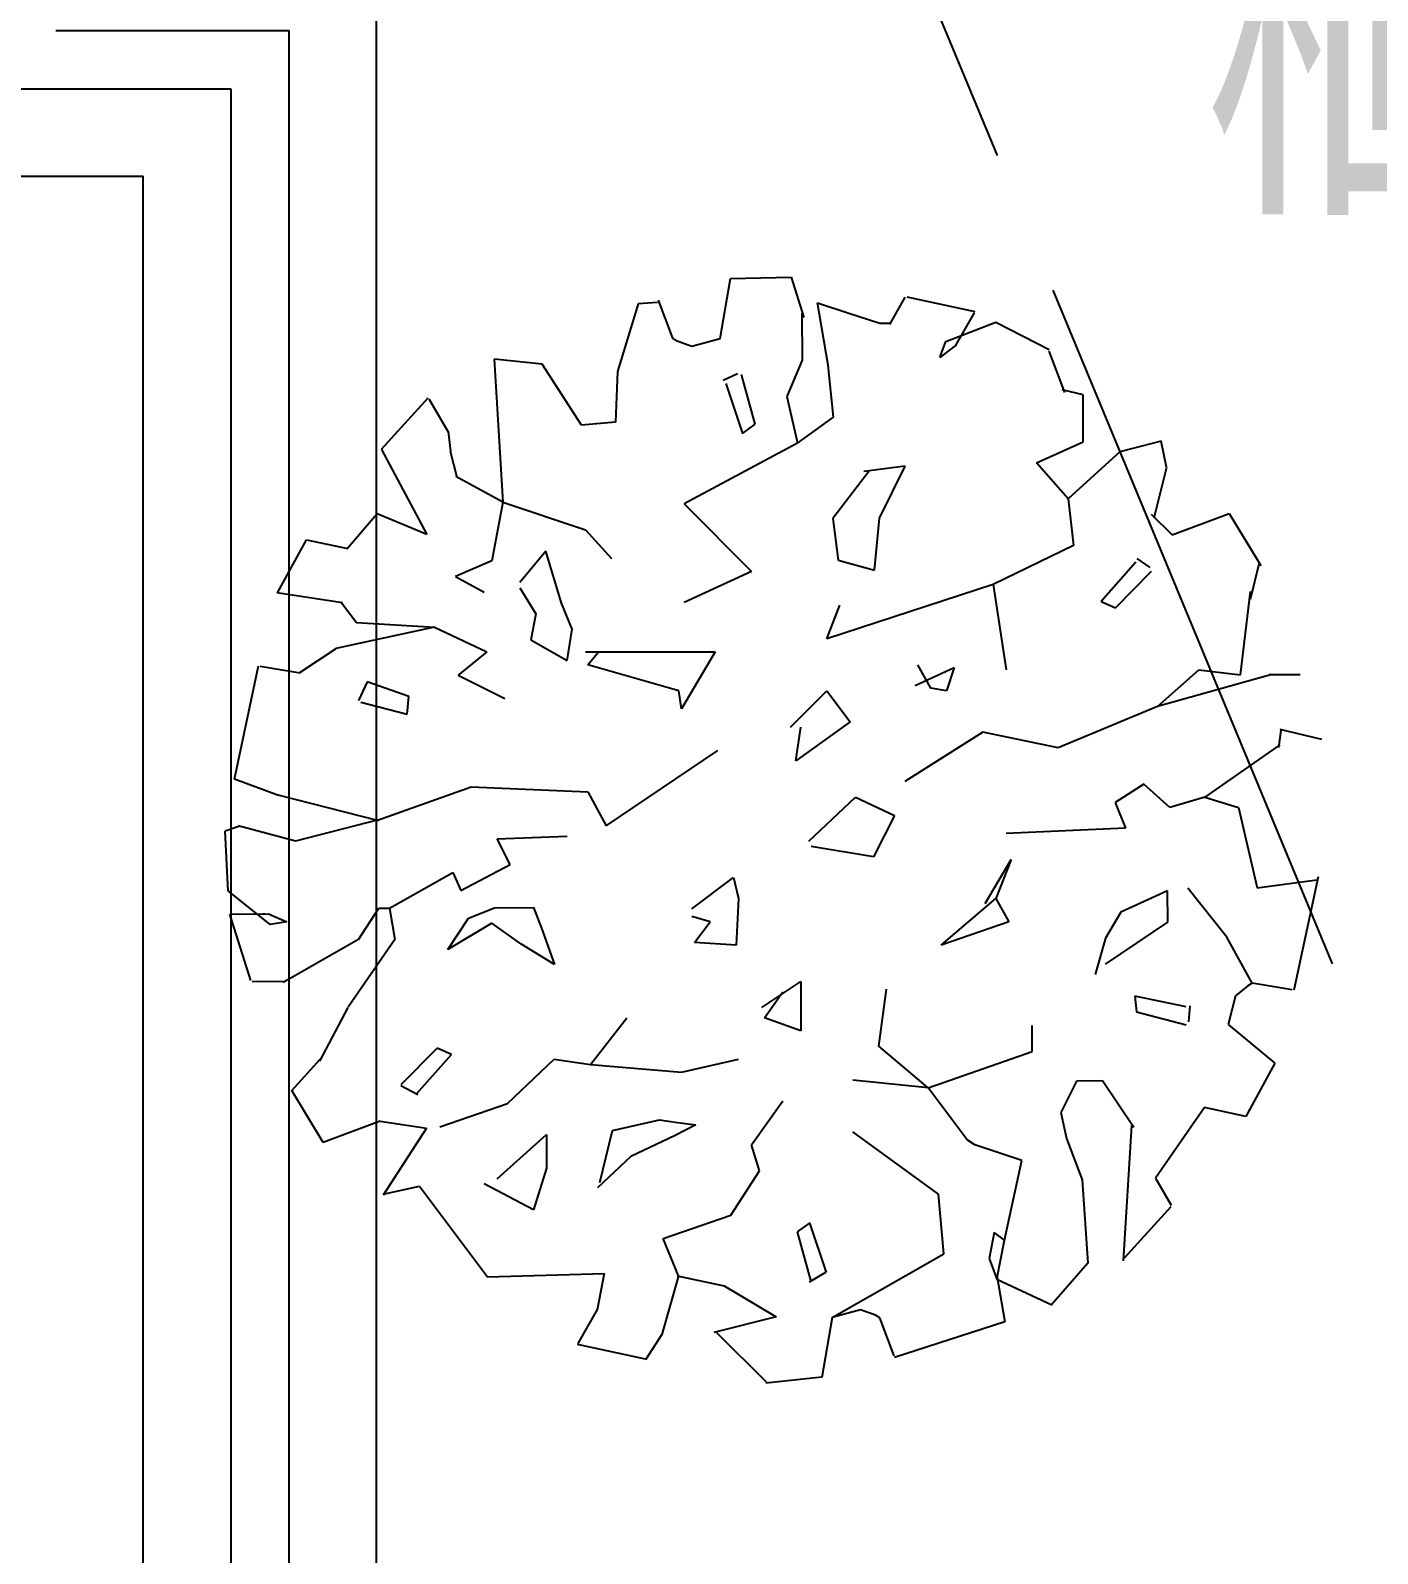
# Model space of a CAD drawing. Header units: millimetres. Extents: x 15495 to 166182, y -39946 to 18307.
# Drawn here: x 41944 to 43099, y 9601 to 10906 of the extents above; entities that cross this region are included whole.
import ezdxf
from ezdxf.enums import TextEntityAlignment as Align

# ---------------------------------------------------------------- set-up
doc = ezdxf.new("R2010")
doc.units = ezdxf.units.MM
doc.header["$LTSCALE"] = 1000
doc.linetypes.add('CENTER', pattern=[2, 1.25, -0.25, 0.25, -0.25])
doc.layers.get('0').update_dxf_attribs({"linetype": 'CONTINUOUS'})
for name, color, linetype in [('SF-A_ELSE-100', 6, 'CONTINUOUS'), ('SF-A_ELSE-50', 6, 'CONTINUOUS'), ('SF-E_TEXT-100', 3, 'CONTINUOUS'), ('SF-F_HIDE-100', 12, 'CONTINUOUS'), ('SF-F_HIDE-50', 12, 'CONTINUOUS'), ('SF_A_GARD', 3, 'CONTINUOUS')]:
    doc.layers.add(name, color=color, linetype=linetype)
doc.styles.add('ROOM', font='romans.shx', dxfattribs={"width": 0.8, "bigfont": 'bigfont.shx'})

# ---------------------------------------------------------------- blocks, each defined once
blk = doc.blocks.new('SF-BLOCK_100')
at = {"layer": 'SF-A_ELSE-100'}
for p, q in [((12200, 7800), (12200, 11050)), ((11925, 10975), (12125, 10975)), ((12125, 7880), (12125, 10975)), ((10880, 10925), (12075, 10925)), ((12075, 10925), (12075, 7880)), ((10800, 10850), (12000, 10850)), ((12000, 7800), (12000, 10850))]:
    blk.add_line(p, q, dxfattribs=at)
at = {"layer": 'SF-F_HIDE-100', "linetype": 'CENTER', "ltscale": 0.5}
blk.add_line((12014.11, 12600), (14200, 7325), dxfattribs=at)
at = {"layer": 'SF_A_GARD'}
for p, q in [((12494.53, 10711.04), (12503.32, 10762.44)), ((12503.32, 10762.44), (12555.25, 10763.6)), ((12555.25, 10763.6), (12566.34, 10729.07)), ((12441.45, 10743.86), (12453.64, 10711.28)), ((12639.84, 10723.08), (12653.08, 10746.3)), ((12654.6, 10746.71), (12712.78, 10734.05)), ((12424.13, 10740.71), (12406.62, 10682.7)), ((12440.82, 10741.92), (12424.13, 10740.71)), ((12564.54, 10732.61), (12564.76, 10692.51)), ((12577.85, 10741.59), (12604.63, 10732.83)), ((12587.06, 10688.18), (12577.85, 10741.59)), ((12604.63, 10732.83), (12631.41, 10724.07)), ((12712.22, 10733.1), (12695.67, 10704.07)), ((12631.41, 10724.07), (12640.32, 10724.11)), ((12687.94, 10708.47), (12730.75, 10725.1)), ((12730.75, 10725.1), (12776.35, 10701.66)), ((12453.64, 10711.28), (12457.51, 10709.07)), ((12457.51, 10709.07), (12470.22, 10704.38)), ((12470.22, 10704.38), (12494.53, 10711.04)), ((12682.7, 10694.79), (12687.94, 10708.47)), ((12696.23, 10705.03), (12682.7, 10694.79)), ((12697.88, 10707.95), (12698.98, 10709.88)), ((12341.99, 10689.02), (12300.76, 10693.25)), ((12300.76, 10693.25), (12308.12, 10570.78)), ((12564.76, 10692.51), (12551.57, 10661.25)), ((12776.2, 10700.27), (12789.76, 10664.7)), ((12375.7, 10636.87), (12341.99, 10689.02)), ((12406.62, 10682.7), (12404.64, 10639.25)), ((12509.35, 10680.79), (12497.07, 10674.97)), ((12524.46, 10637.57), (12512.81, 10680.11)), ((12591.76, 10643.66), (12587.06, 10688.18)), ((12499.42, 10672.36), (12513.55, 10629.68)), ((12805.5, 10662.66), (12787.65, 10667.01)), ((12204.31, 10616.16), (12244.35, 10660.21)), ((12244.9, 10659.24), (12261.76, 10630.41)), ((12551.57, 10661.25), (12560.7, 10621.21)), ((12805.72, 10622.56), (12805.5, 10662.66)), ((12404.64, 10639.25), (12375.7, 10636.87)), ((12560.7, 10621.21), (12591.76, 10643.66)), ((12259.52, 10634.25), (12258.39, 10636.17)), ((12261.22, 10631.36), (12263.32, 10614.53)), ((12513.55, 10629.68), (12524.46, 10637.57)), ((12204.16, 10615.79), (12242.99, 10543.05)), ((12263.19, 10614.45), (12268.89, 10592.2)), ((12560.7, 10621.21), (12463.56, 10569.27)), ((12765.72, 10604.52), (12805.72, 10622.56)), ((12836.95, 10613.83), (12792.62, 10573.49)), ((12872.54, 10622.93), (12836.95, 10613.83)), ((12877.12, 10600.68), (12872.54, 10622.93)), ((12653.15, 10601.61), (12617.53, 10596.96)), ((12631.12, 10556.94), (12653.15, 10601.61)), ((12792.62, 10573.49), (12765.72, 10604.52)), ((12876.99, 10600.59), (12866.09, 10557.09)), ((12308.12, 10570.78), (12267.9, 10592.83)), ((12621.99, 10596.98), (12591.02, 10556.72)), ((12792.62, 10573.49), (12797.43, 10533.68)), ((12200.56, 10560.64), (12175.11, 10530.99)), ((12242.99, 10543.05), (12200.56, 10560.64)), ((12308.12, 10570.78), (12298.86, 10520.33)), ((12308.12, 10570.78), (12378.99, 10547.02)), ((12463.56, 10569.27), (12521.43, 10511.44)), ((12863.97, 10560.53), (12881.89, 10542.81)), ((12881.89, 10542.81), (12930.79, 10560.9)), ((12930.79, 10560.9), (12957.77, 10516.5)), ((12378.99, 10547.02), (12401.24, 10522.56)), ((12591.02, 10556.72), (12595.67, 10521.1)), ((12626.91, 10512.36), (12631.12, 10556.94)), ((12115.04, 10493), (12140, 10538.56)), ((12140, 10538.56), (12175.45, 10530.9)), ((12345.03, 10528.62), (12322.9, 10501.76)), ((12358.63, 10484.14), (12345.03, 10528.62)), ((12595.67, 10521.1), (12626.91, 10512.36)), ((12797.43, 10533.68), (12728.43, 10500.32)), ((12863.1, 10514.85), (12851.92, 10522.58)), ((12298.86, 10520.33), (12267.7, 10506.99)), ((12521.43, 10511.44), (12463.56, 10484.74)), ((12850.83, 10519.24), (12820.94, 10485.66)), ((12833.23, 10480.16), (12864.23, 10511.51)), ((12956.51, 10518.61), (12948.89, 10487.38)), ((12267.7, 10506.99), (12292.18, 10493.65)), ((12322.92, 10497.31), (12336.41, 10475.11)), ((12728.43, 10500.32), (12585.98, 10453.61)), ((12728.43, 10500.32), (12739.56, 10426.91)), ((12114.62, 10493.34), (12170.91, 10484.74)), ((12169.41, 10485.4), (12182.87, 10467.65)), ((12367.67, 10461.91), (12358.63, 10484.14)), ((12585.98, 10453.61), (12597.11, 10482.52)), ((12820.94, 10485.66), (12833.23, 10480.16)), ((12940.47, 10422.83), (12948.99, 10494.16)), ((12336.41, 10475.11), (12332.08, 10452.81)), ((12249.72, 10463.57), (12165.18, 10445.28)), ((12182.87, 10467.65), (12249.72, 10463.57)), ((12249.72, 10463.57), (12294.41, 10442.48)), ((12363.36, 10435.16), (12367.67, 10461.91)), ((12165, 10445.17), (12133.93, 10424.39)), ((12294.41, 10442.48), (12269.92, 10422.47)), ((12332.08, 10452.81), (12363.36, 10435.16)), ((12378.99, 10442.48), (12490.27, 10442.48)), ((12381.21, 10431.36), (12390.11, 10442.48)), ((12490.27, 10442.48), (12461.34, 10393.55)), ((12078.12, 10333.36), (12098.69, 10430.54)), ((12100.2, 10430.14), (12134.51, 10424.4)), ((12459.11, 10409.12), (12381.21, 10431.36)), ((12675.01, 10411.34), (12663.88, 10431.36)), ((12191.95, 10416.69), (12184.51, 10400.73)), ((12227.71, 10404.06), (12191.95, 10416.69)), ((12269.92, 10422.47), (12309.99, 10402.45)), ((12661.65, 10413.57), (12695.04, 10429.14)), ((12695.04, 10429.14), (12688.37, 10409.12)), ((12869.34, 10395.71), (12904.81, 10427.09)), ((12967.2, 10422.98), (12869.34, 10395.71)), ((12904.81, 10427.09), (12940.47, 10422.83)), ((12964.97, 10422.98), (12991.7, 10423.13)), ((12226.21, 10388.98), (12227.71, 10404.06)), ((12461.34, 10393.55), (12459.11, 10409.12)), ((12554.82, 10377.98), (12585.98, 10409.12)), ((12585.98, 10409.12), (12606.01, 10382.43)), ((12688.37, 10409.12), (12675.01, 10411.34)), ((12186.59, 10399.36), (12226.21, 10388.98)), ((12869.34, 10395.71), (12784.07, 10360.19)), ((12606.01, 10382.43), (12559.27, 10349.06)), ((12559.27, 10349.06), (12563.72, 10377.98)), ((12719.52, 10373.53), (12652.75, 10331.27)), ((12784.07, 10360.19), (12719.52, 10373.53)), ((12975.17, 10375.07), (12973.02, 10360.58)), ((12974.11, 10376.22), (13009.8, 10367.5)), ((12396.79, 10293.46), (12492.5, 10357.96)), ((12974.18, 10362.85), (12909.83, 10317.94)), ((12115.97, 10319.36), (12078.12, 10333.36)), ((12200.91, 10298.28), (12281.05, 10326.82)), ((12281.05, 10326.82), (12381.21, 10322.37)), ((12857.52, 10329.04), (12833.04, 10313.48)), ((12879.78, 10309.03), (12857.52, 10329.04)), ((12115.29, 10319.87), (12201.73, 10298.07)), ((12381.21, 10322.37), (12396.79, 10293.46)), ((12570.4, 10280.11), (12610.46, 10317.93)), ((12610.46, 10317.93), (12643.85, 10302.35)), ((12833.04, 10313.48), (12841.94, 10291.23)), ((12909.83, 10317.94), (12879.78, 10309.03)), ((12909.83, 10317.94), (12938.84, 10309.2)), ((12643.85, 10302.35), (12626.04, 10266.76)), ((12938.84, 10309.2), (12954.81, 10240.23)), ((12070.35, 10288.99), (12082.03, 10292.96)), ((12072.87, 10237.67), (12070.36, 10288.88)), ((12130.44, 10280.25), (12081.37, 10293.34)), ((12201.63, 10298.46), (12130.44, 10280.25)), ((12841.94, 10291.23), (12739.56, 10286.78)), ((12303.31, 10282.34), (12363.4, 10284.56)), ((12314.44, 10260.09), (12303.31, 10282.34)), ((12626.04, 10266.76), (12572.62, 10275.66)), ((12272.15, 10237.85), (12314.44, 10260.09)), ((12721.75, 10226.73), (12744.01, 10264.54)), ((12744.01, 10264.54), (12730.65, 10231.18)), ((12210.95, 10222.78), (12265.47, 10253.42)), ((12265.47, 10253.42), (12272.15, 10237.85)), ((12470.24, 10222.28), (12505.85, 10248.97)), ((12505.85, 10248.97), (12510.3, 10231.18)), ((12954.81, 10240.23), (13006.01, 10247.19)), ((13006.9, 10249.57), (12986.32, 10152.39)), ((12108.67, 10208.9), (12072.87, 10237.67)), ((12877.9, 10237.53), (12837.91, 10219.49)), ((12878.05, 10210.8), (12877.9, 10237.53)), ((12928.75, 10197.81), (12895.36, 10240.07)), ((12184.37, 10195.9), (12202.05, 10222.73)), ((12202.05, 10222.73), (12210.95, 10222.78)), ((12210.95, 10222.78), (12215.55, 10196.07)), ((12278.83, 10214.18), (12301.06, 10223.21)), ((12301.06, 10223.21), (12334.47, 10223.39)), ((12334.47, 10223.39), (12341.25, 10205.61)), ((12510.3, 10231.18), (12508.08, 10191.14)), ((12683.91, 10191.14), (12730.65, 10231.18)), ((12730.65, 10231.18), (12741.78, 10211.16)), ((12092.22, 10160.92), (12074.09, 10217.63)), ((12075.2, 10217.62), (12108.6, 10217.8)), ((12104.15, 10217.77), (12101.93, 10217.76)), ((12107.51, 10217.81), (12123.13, 10211.21)), ((12123.13, 10211.21), (12108.67, 10208.9)), ((12261.16, 10187.35), (12278.83, 10214.18)), ((12298.9, 10209.83), (12261.16, 10187.35)), ((12323.5, 10192.15), (12298.9, 10209.83)), ((12485.82, 10211.16), (12470.24, 10215.61)), ((12472.47, 10193.36), (12485.82, 10211.16)), ((12741.78, 10211.16), (12683.91, 10191.14)), ((12837.91, 10219.49), (12824.67, 10197.14)), ((12824.79, 10174.87), (12878.05, 10210.8)), ((12120.07, 10159.52), (12183.91, 10196.06)), ((12215.55, 10196.07), (12175.78, 10137.94)), ((12341.25, 10205.61), (12352.56, 10174.48)), ((12824.67, 10197.14), (12815.93, 10165.91)), ((12950.5, 10158.52), (12928.75, 10197.81)), ((12352.56, 10174.48), (12323.5, 10192.15)), ((12508.08, 10191.14), (12472.47, 10193.36)), ((12120.07, 10159.95), (12093.34, 10159.8)), ((12530.34, 10137.76), (12563.72, 10160)), ((12563.72, 10160), (12563.72, 10117.74)), ((12946.66, 10156.28), (12936.25, 10147.62)), ((12950.5, 10158.52), (12946.66, 10156.28)), ((12984.82, 10152.79), (12950.5, 10158.52)), ((12532.56, 10128.86), (12548.14, 10151.1)), ((12630.49, 10104.39), (12637.17, 10153.33)), ((12849.89, 10147.44), (12851.27, 10134.05)), ((12893.91, 10138.35), (12849.89, 10147.44)), ((12936.25, 10147.62), (12929.86, 10123.24)), ((12175.32, 10137.54), (12151.07, 10091.75)), ((12851.27, 10134.05), (12893.93, 10122.87)), ((12896.25, 10125.52), (12897.35, 10139.08)), ((12383.44, 10088.82), (12414.6, 10128.86)), ((12563.72, 10117.74), (12532.56, 10128.86)), ((12761.81, 10099.94), (12761.81, 10122.19)), ((12929.86, 10123.24), (12969.97, 10089.93)), ((12672.78, 10068.8), (12630.49, 10104.39)), ((12127.27, 10066.43), (12151.62, 10093.3)), ((12251.81, 10102.78), (12220.8, 10071.42)), ((12234.2, 10063.7), (12264.09, 10097.28)), ((12264.09, 10097.28), (12251.81, 10102.78)), ((12312.21, 10055.46), (12352.27, 10093.27)), ((12352.27, 10093.27), (12383.44, 10088.82)), ((12461.34, 10082.15), (12510.3, 10093.27)), ((12672.78, 10068.8), (12761.81, 10099.94)), ((12383.44, 10088.82), (12461.34, 10082.15)), ((12969.97, 10089.93), (12945.02, 10044.37)), ((12154.24, 10022.04), (12127.27, 10066.43)), ((12220.79, 10070.96), (12235.31, 10063.24)), ((12672.78, 10068.8), (12608.24, 10075.48)), ((12706.17, 10024.32), (12672.78, 10068.8)), ((12799.83, 10074.56), (12786.61, 10047.75)), ((12822.1, 10074.68), (12799.83, 10074.56)), ((12849.06, 10034.73), (12822.1, 10074.68)), ((12254.34, 10035.44), (12312.21, 10055.46)), ((12521.43, 10019.87), (12548.14, 10057.68)), ((12909.57, 10052.04), (12867.62, 9991.38)), ((12945.02, 10044.37), (12909.57, 10052.04)), ((12203.15, 10040.12), (12154.24, 10022.04)), ((12203.14, 10040.24), (12242.71, 10034.33)), ((12402.35, 10032.2), (12442.39, 10041.33)), ((12442.39, 10041.33), (12458, 10039.19)), ((12458, 10039.19), (12473.6, 10037.05)), ((12786.61, 10047.75), (12791.19, 10025.5)), ((12242.71, 10034.33), (12205.72, 9976.77)), ((12303.31, 9990.95), (12345.6, 10028.76)), ((12345.6, 10028.76), (12345.6, 9999.85)), ((12391.46, 9987.59), (12402.35, 10032.2)), ((12455.83, 10028.04), (12418.06, 10010.01)), ((12473.6, 10037.05), (12455.83, 10028.04)), ((12681.69, 9977.61), (12608.24, 10030.99)), ((12791.19, 10025.5), (12804.75, 9989.94)), ((12847.16, 10036.53), (12840, 9920.66)), ((12528.11, 9997.63), (12521.43, 10019.87)), ((12712.85, 10019.87), (12706.17, 10024.32)), ((12752.91, 10006.52), (12712.85, 10019.87)), ((12345.6, 9999.85), (12334.47, 9964.26)), ((12418.06, 10010.01), (12389.25, 9983.12)), ((12738.22, 9938.35), (12752.91, 10006.52)), ((12334.47, 9964.26), (12292.18, 9986.5)), ((12503.63, 9959.81), (12528.11, 9997.63)), ((12804.75, 9989.94), (12809.6, 9918.68)), ((12867.62, 9991.38), (12881.12, 9968.31)), ((12205.6, 9977.71), (12236.75, 9984.56)), ((12236.75, 9984.56), (12295.09, 9906.92)), ((12686.14, 9926.45), (12681.69, 9977.61)), ((12445.76, 9939.79), (12503.63, 9959.81)), ((12880.71, 9966.78), (12840.66, 9922.72)), ((12571.47, 9953.25), (12560.56, 9945.36)), ((12585.61, 9910.58), (12571.47, 9953.25)), ((12458.66, 9907.63), (12445.76, 9939.79)), ((12560.56, 9945.36), (12572.22, 9902.83)), ((12729.28, 9944.98), (12724.94, 9922.68)), ((12738.22, 9938.35), (12729.28, 9944.98)), ((12731.73, 9904.9), (12738.22, 9938.35)), ((12590.5, 9871.89), (12686.14, 9926.45)), ((12724.94, 9922.68), (12731.73, 9904.9)), ((12295.09, 9906.92), (12395.31, 9909.7)), ((12395.13, 9909.58), (12389.18, 9878.65)), ((12458.69, 9907.74), (12444.49, 9857.54)), ((12457.71, 9907.83), (12497.86, 9899.14)), ((12571.14, 9902.48), (12585.02, 9910.91)), ((12731.63, 9908.12), (12738.43, 9868.34)), ((12809.6, 9918.68), (12778.61, 9882.87)), ((12497.86, 9899.14), (12542.55, 9872.66)), ((12731.73, 9904.9), (12778.62, 9882.88)), ((12372.81, 9849.84), (12389.35, 9878.86)), ((12387.15, 9874.99), (12386.05, 9873.06)), ((12542.55, 9872.66), (12489.17, 9859)), ((12590.5, 9871.89), (12581.7, 9820.5)), ((12614.8, 9878.55), (12590.5, 9871.89)), ((12627.51, 9873.87), (12614.8, 9878.55)), ((12631.38, 9871.67), (12627.51, 9873.87)), ((12643.57, 9839.08), (12631.38, 9871.67)), ((12738.43, 9868.34), (12643.98, 9837.57)), ((12444.43, 9857.51), (12430.62, 9835.72)), ((12491.38, 9859), (12533.93, 9816.91)), ((12430.43, 9836.23), (12372.25, 9848.88)), ((12533.75, 9815.96), (12581.61, 9821.24))]:
    blk.add_line(p, q, dxfattribs=at)
at = {"layer": 'SF-E_TEXT-100', "style": 'ROOM', "width": 0.8}
blk.add_text('植栽', height=300, dxfattribs=at).set_placement((13172.41, 10982.51), align=Align.MIDDLE)
blk = doc.blocks.new('SF-BLOCK_50')
at = {"layer": 'SF-A_ELSE-50'}
for p, q in [((12200, 7800), (12200, 11050)), ((11925, 10975), (12125, 10975)), ((12125, 7880), (12125, 10975)), ((10880, 10925), (12075, 10925)), ((12075, 10925), (12075, 7880)), ((10800, 10850), (12000, 10850)), ((12000, 7800), (12000, 10850))]:
    blk.add_line(p, q, dxfattribs=at)
at = {"layer": 'SF-F_HIDE-50', "linetype": 'CENTER', "ltscale": 0.5}
blk.add_line((12014.11, 12600), (14200, 7325), dxfattribs=at)
at = {"layer": 'SF_A_GARD'}
for p, q in [((12494.53, 10711.04), (12503.32, 10762.44)), ((12503.32, 10762.44), (12555.25, 10763.6)), ((12555.25, 10763.6), (12566.34, 10729.07)), ((12441.45, 10743.86), (12453.64, 10711.28)), ((12639.84, 10723.08), (12653.08, 10746.3)), ((12654.6, 10746.71), (12712.78, 10734.05)), ((12424.13, 10740.71), (12406.62, 10682.7)), ((12440.82, 10741.92), (12424.13, 10740.71)), ((12564.54, 10732.61), (12564.76, 10692.51)), ((12577.85, 10741.59), (12604.63, 10732.83)), ((12587.06, 10688.18), (12577.85, 10741.59)), ((12604.63, 10732.83), (12631.41, 10724.07)), ((12712.22, 10733.1), (12695.67, 10704.07)), ((12631.41, 10724.07), (12640.32, 10724.11)), ((12687.94, 10708.47), (12730.75, 10725.1)), ((12730.75, 10725.1), (12776.35, 10701.66)), ((12453.64, 10711.28), (12457.51, 10709.07)), ((12457.51, 10709.07), (12470.22, 10704.38)), ((12470.22, 10704.38), (12494.53, 10711.04)), ((12682.7, 10694.79), (12687.94, 10708.47)), ((12696.23, 10705.03), (12682.7, 10694.79)), ((12697.88, 10707.95), (12698.98, 10709.88)), ((12341.99, 10689.02), (12300.76, 10693.25)), ((12300.76, 10693.25), (12308.12, 10570.78)), ((12564.76, 10692.51), (12551.57, 10661.25)), ((12776.2, 10700.27), (12789.76, 10664.7)), ((12375.7, 10636.87), (12341.99, 10689.02)), ((12406.62, 10682.7), (12404.64, 10639.25)), ((12509.35, 10680.79), (12497.07, 10674.97)), ((12524.46, 10637.57), (12512.81, 10680.11)), ((12591.76, 10643.66), (12587.06, 10688.18)), ((12499.42, 10672.36), (12513.55, 10629.68)), ((12805.5, 10662.66), (12787.65, 10667.01)), ((12204.31, 10616.16), (12244.35, 10660.21)), ((12244.9, 10659.24), (12261.76, 10630.41)), ((12551.57, 10661.25), (12560.7, 10621.21)), ((12805.72, 10622.56), (12805.5, 10662.66)), ((12404.64, 10639.25), (12375.7, 10636.87)), ((12560.7, 10621.21), (12591.76, 10643.66)), ((12259.52, 10634.25), (12258.39, 10636.17)), ((12261.22, 10631.36), (12263.32, 10614.53)), ((12513.55, 10629.68), (12524.46, 10637.57)), ((12204.16, 10615.79), (12242.99, 10543.05)), ((12263.19, 10614.45), (12268.89, 10592.2)), ((12560.7, 10621.21), (12463.56, 10569.27)), ((12765.72, 10604.52), (12805.72, 10622.56)), ((12836.95, 10613.83), (12792.62, 10573.49)), ((12872.54, 10622.93), (12836.95, 10613.83)), ((12877.12, 10600.68), (12872.54, 10622.93)), ((12653.15, 10601.61), (12617.53, 10596.96)), ((12631.12, 10556.94), (12653.15, 10601.61)), ((12792.62, 10573.49), (12765.72, 10604.52)), ((12876.99, 10600.59), (12866.09, 10557.09)), ((12308.12, 10570.78), (12267.9, 10592.83)), ((12621.99, 10596.98), (12591.02, 10556.72)), ((12792.62, 10573.49), (12797.43, 10533.68)), ((12200.56, 10560.64), (12175.11, 10530.99)), ((12242.99, 10543.05), (12200.56, 10560.64)), ((12308.12, 10570.78), (12298.86, 10520.33)), ((12308.12, 10570.78), (12378.99, 10547.02)), ((12463.56, 10569.27), (12521.43, 10511.44)), ((12863.97, 10560.53), (12881.89, 10542.81)), ((12881.89, 10542.81), (12930.79, 10560.9)), ((12930.79, 10560.9), (12957.77, 10516.5)), ((12378.99, 10547.02), (12401.24, 10522.56)), ((12591.02, 10556.72), (12595.67, 10521.1)), ((12626.91, 10512.36), (12631.12, 10556.94)), ((12115.04, 10493), (12140, 10538.56)), ((12140, 10538.56), (12175.45, 10530.9)), ((12345.03, 10528.62), (12322.9, 10501.76)), ((12358.63, 10484.14), (12345.03, 10528.62)), ((12595.67, 10521.1), (12626.91, 10512.36)), ((12797.43, 10533.68), (12728.43, 10500.32)), ((12863.1, 10514.85), (12851.92, 10522.58)), ((12298.86, 10520.33), (12267.7, 10506.99)), ((12521.43, 10511.44), (12463.56, 10484.74)), ((12850.83, 10519.24), (12820.94, 10485.66)), ((12833.23, 10480.16), (12864.23, 10511.51)), ((12956.51, 10518.61), (12948.89, 10487.38)), ((12267.7, 10506.99), (12292.18, 10493.65)), ((12322.92, 10497.31), (12336.41, 10475.11)), ((12728.43, 10500.32), (12585.98, 10453.61)), ((12728.43, 10500.32), (12739.56, 10426.91)), ((12114.62, 10493.34), (12170.91, 10484.74)), ((12169.41, 10485.4), (12182.87, 10467.65)), ((12367.67, 10461.91), (12358.63, 10484.14)), ((12585.98, 10453.61), (12597.11, 10482.52)), ((12820.94, 10485.66), (12833.23, 10480.16)), ((12940.47, 10422.83), (12948.99, 10494.16)), ((12336.41, 10475.11), (12332.08, 10452.81)), ((12249.72, 10463.57), (12165.18, 10445.28)), ((12182.87, 10467.65), (12249.72, 10463.57)), ((12249.72, 10463.57), (12294.41, 10442.48)), ((12363.36, 10435.16), (12367.67, 10461.91)), ((12165, 10445.17), (12133.93, 10424.39)), ((12294.41, 10442.48), (12269.92, 10422.47)), ((12332.08, 10452.81), (12363.36, 10435.16)), ((12378.99, 10442.48), (12490.27, 10442.48)), ((12381.21, 10431.36), (12390.11, 10442.48)), ((12490.27, 10442.48), (12461.34, 10393.55)), ((12078.12, 10333.36), (12098.69, 10430.54)), ((12100.2, 10430.14), (12134.51, 10424.4)), ((12459.11, 10409.12), (12381.21, 10431.36)), ((12675.01, 10411.34), (12663.88, 10431.36)), ((12191.95, 10416.69), (12184.51, 10400.73)), ((12227.71, 10404.06), (12191.95, 10416.69)), ((12269.92, 10422.47), (12309.99, 10402.45)), ((12661.65, 10413.57), (12695.04, 10429.14)), ((12695.04, 10429.14), (12688.37, 10409.12)), ((12869.34, 10395.71), (12904.81, 10427.09)), ((12967.2, 10422.98), (12869.34, 10395.71)), ((12904.81, 10427.09), (12940.47, 10422.83)), ((12964.97, 10422.98), (12991.7, 10423.13)), ((12226.21, 10388.98), (12227.71, 10404.06)), ((12461.34, 10393.55), (12459.11, 10409.12)), ((12554.82, 10377.98), (12585.98, 10409.12)), ((12585.98, 10409.12), (12606.01, 10382.43)), ((12688.37, 10409.12), (12675.01, 10411.34)), ((12186.59, 10399.36), (12226.21, 10388.98)), ((12869.34, 10395.71), (12784.07, 10360.19)), ((12606.01, 10382.43), (12559.27, 10349.06)), ((12559.27, 10349.06), (12563.72, 10377.98)), ((12719.52, 10373.53), (12652.75, 10331.27)), ((12784.07, 10360.19), (12719.52, 10373.53)), ((12975.17, 10375.07), (12973.02, 10360.58)), ((12974.11, 10376.22), (13009.8, 10367.5)), ((12396.79, 10293.46), (12492.5, 10357.96)), ((12974.18, 10362.85), (12909.83, 10317.94)), ((12115.97, 10319.36), (12078.12, 10333.36)), ((12200.91, 10298.28), (12281.05, 10326.82)), ((12281.05, 10326.82), (12381.21, 10322.37)), ((12857.52, 10329.04), (12833.04, 10313.48)), ((12879.78, 10309.03), (12857.52, 10329.04)), ((12115.29, 10319.87), (12201.73, 10298.07)), ((12381.21, 10322.37), (12396.79, 10293.46)), ((12570.4, 10280.11), (12610.46, 10317.93)), ((12610.46, 10317.93), (12643.85, 10302.35)), ((12833.04, 10313.48), (12841.94, 10291.23)), ((12909.83, 10317.94), (12879.78, 10309.03)), ((12909.83, 10317.94), (12938.84, 10309.2)), ((12643.85, 10302.35), (12626.04, 10266.76)), ((12938.84, 10309.2), (12954.81, 10240.23)), ((12070.35, 10288.99), (12082.03, 10292.96)), ((12072.87, 10237.67), (12070.36, 10288.88)), ((12130.44, 10280.25), (12081.37, 10293.34)), ((12201.63, 10298.46), (12130.44, 10280.25)), ((12841.94, 10291.23), (12739.56, 10286.78)), ((12303.31, 10282.34), (12363.4, 10284.56)), ((12314.44, 10260.09), (12303.31, 10282.34)), ((12626.04, 10266.76), (12572.62, 10275.66)), ((12272.15, 10237.85), (12314.44, 10260.09)), ((12721.75, 10226.73), (12744.01, 10264.54)), ((12744.01, 10264.54), (12730.65, 10231.18)), ((12210.95, 10222.78), (12265.47, 10253.42)), ((12265.47, 10253.42), (12272.15, 10237.85)), ((12470.24, 10222.28), (12505.85, 10248.97)), ((12505.85, 10248.97), (12510.3, 10231.18)), ((12954.81, 10240.23), (13006.01, 10247.19)), ((13006.9, 10249.57), (12986.32, 10152.39)), ((12108.67, 10208.9), (12072.87, 10237.67)), ((12877.9, 10237.53), (12837.91, 10219.49)), ((12878.05, 10210.8), (12877.9, 10237.53)), ((12928.75, 10197.81), (12895.36, 10240.07)), ((12184.37, 10195.9), (12202.05, 10222.73)), ((12202.05, 10222.73), (12210.95, 10222.78)), ((12210.95, 10222.78), (12215.55, 10196.07)), ((12278.83, 10214.18), (12301.06, 10223.21)), ((12301.06, 10223.21), (12334.47, 10223.39)), ((12334.47, 10223.39), (12341.25, 10205.61)), ((12510.3, 10231.18), (12508.08, 10191.14)), ((12683.91, 10191.14), (12730.65, 10231.18)), ((12730.65, 10231.18), (12741.78, 10211.16)), ((12092.22, 10160.92), (12074.09, 10217.63)), ((12075.2, 10217.62), (12108.6, 10217.8)), ((12104.15, 10217.77), (12101.93, 10217.76)), ((12107.51, 10217.81), (12123.13, 10211.21)), ((12123.13, 10211.21), (12108.67, 10208.9)), ((12261.16, 10187.35), (12278.83, 10214.18)), ((12298.9, 10209.83), (12261.16, 10187.35)), ((12323.5, 10192.15), (12298.9, 10209.83)), ((12485.82, 10211.16), (12470.24, 10215.61)), ((12472.47, 10193.36), (12485.82, 10211.16)), ((12741.78, 10211.16), (12683.91, 10191.14)), ((12837.91, 10219.49), (12824.67, 10197.14)), ((12824.79, 10174.87), (12878.05, 10210.8)), ((12120.07, 10159.52), (12183.91, 10196.06)), ((12215.55, 10196.07), (12175.78, 10137.94)), ((12341.25, 10205.61), (12352.56, 10174.48)), ((12824.67, 10197.14), (12815.93, 10165.91)), ((12950.5, 10158.52), (12928.75, 10197.81)), ((12352.56, 10174.48), (12323.5, 10192.15)), ((12508.08, 10191.14), (12472.47, 10193.36)), ((12120.07, 10159.95), (12093.34, 10159.8)), ((12530.34, 10137.76), (12563.72, 10160)), ((12563.72, 10160), (12563.72, 10117.74)), ((12946.66, 10156.28), (12936.25, 10147.62)), ((12950.5, 10158.52), (12946.66, 10156.28)), ((12984.82, 10152.79), (12950.5, 10158.52)), ((12532.56, 10128.86), (12548.14, 10151.1)), ((12630.49, 10104.39), (12637.17, 10153.33)), ((12849.89, 10147.44), (12851.27, 10134.05)), ((12893.91, 10138.35), (12849.89, 10147.44)), ((12936.25, 10147.62), (12929.86, 10123.24)), ((12175.32, 10137.54), (12151.07, 10091.75)), ((12851.27, 10134.05), (12893.93, 10122.87)), ((12896.25, 10125.52), (12897.35, 10139.08)), ((12383.44, 10088.82), (12414.6, 10128.86)), ((12563.72, 10117.74), (12532.56, 10128.86)), ((12761.81, 10099.94), (12761.81, 10122.19)), ((12929.86, 10123.24), (12969.97, 10089.93)), ((12672.78, 10068.8), (12630.49, 10104.39)), ((12127.27, 10066.43), (12151.62, 10093.3)), ((12251.81, 10102.78), (12220.8, 10071.42)), ((12234.2, 10063.7), (12264.09, 10097.28)), ((12264.09, 10097.28), (12251.81, 10102.78)), ((12312.21, 10055.46), (12352.27, 10093.27)), ((12352.27, 10093.27), (12383.44, 10088.82)), ((12461.34, 10082.15), (12510.3, 10093.27)), ((12672.78, 10068.8), (12761.81, 10099.94)), ((12383.44, 10088.82), (12461.34, 10082.15)), ((12969.97, 10089.93), (12945.02, 10044.37)), ((12154.24, 10022.04), (12127.27, 10066.43)), ((12220.79, 10070.96), (12235.31, 10063.24)), ((12672.78, 10068.8), (12608.24, 10075.48)), ((12706.17, 10024.32), (12672.78, 10068.8)), ((12799.83, 10074.56), (12786.61, 10047.75)), ((12822.1, 10074.68), (12799.83, 10074.56)), ((12849.06, 10034.73), (12822.1, 10074.68)), ((12254.34, 10035.44), (12312.21, 10055.46)), ((12521.43, 10019.87), (12548.14, 10057.68)), ((12909.57, 10052.04), (12867.62, 9991.38)), ((12945.02, 10044.37), (12909.57, 10052.04)), ((12203.15, 10040.12), (12154.24, 10022.04)), ((12203.14, 10040.24), (12242.71, 10034.33)), ((12402.35, 10032.2), (12442.39, 10041.33)), ((12442.39, 10041.33), (12458, 10039.19)), ((12458, 10039.19), (12473.6, 10037.05)), ((12786.61, 10047.75), (12791.19, 10025.5)), ((12242.71, 10034.33), (12205.72, 9976.77)), ((12303.31, 9990.95), (12345.6, 10028.76)), ((12345.6, 10028.76), (12345.6, 9999.85)), ((12391.46, 9987.59), (12402.35, 10032.2)), ((12455.83, 10028.04), (12418.06, 10010.01)), ((12473.6, 10037.05), (12455.83, 10028.04)), ((12681.69, 9977.61), (12608.24, 10030.99)), ((12791.19, 10025.5), (12804.75, 9989.94)), ((12847.16, 10036.53), (12840, 9920.66)), ((12528.11, 9997.63), (12521.43, 10019.87)), ((12712.85, 10019.87), (12706.17, 10024.32)), ((12752.91, 10006.52), (12712.85, 10019.87)), ((12345.6, 9999.85), (12334.47, 9964.26)), ((12418.06, 10010.01), (12389.25, 9983.12)), ((12738.22, 9938.35), (12752.91, 10006.52)), ((12334.47, 9964.26), (12292.18, 9986.5)), ((12503.63, 9959.81), (12528.11, 9997.63)), ((12804.75, 9989.94), (12809.6, 9918.68)), ((12867.62, 9991.38), (12881.12, 9968.31)), ((12205.6, 9977.71), (12236.75, 9984.56)), ((12236.75, 9984.56), (12295.09, 9906.92)), ((12686.14, 9926.45), (12681.69, 9977.61)), ((12445.76, 9939.79), (12503.63, 9959.81)), ((12880.71, 9966.78), (12840.66, 9922.72)), ((12571.47, 9953.25), (12560.56, 9945.36)), ((12585.61, 9910.58), (12571.47, 9953.25)), ((12458.66, 9907.63), (12445.76, 9939.79)), ((12560.56, 9945.36), (12572.22, 9902.83)), ((12729.28, 9944.98), (12724.94, 9922.68)), ((12738.22, 9938.35), (12729.28, 9944.98)), ((12731.73, 9904.9), (12738.22, 9938.35)), ((12590.5, 9871.89), (12686.14, 9926.45)), ((12724.94, 9922.68), (12731.73, 9904.9)), ((12295.09, 9906.92), (12395.31, 9909.7)), ((12395.13, 9909.58), (12389.18, 9878.65)), ((12458.69, 9907.74), (12444.49, 9857.54)), ((12457.71, 9907.83), (12497.86, 9899.14)), ((12571.14, 9902.48), (12585.02, 9910.91)), ((12731.63, 9908.12), (12738.43, 9868.34)), ((12809.6, 9918.68), (12778.61, 9882.87)), ((12497.86, 9899.14), (12542.55, 9872.66)), ((12731.73, 9904.9), (12778.62, 9882.88)), ((12372.81, 9849.84), (12389.35, 9878.86)), ((12387.15, 9874.99), (12386.05, 9873.06)), ((12542.55, 9872.66), (12489.17, 9859)), ((12590.5, 9871.89), (12581.7, 9820.5)), ((12614.8, 9878.55), (12590.5, 9871.89)), ((12627.51, 9873.87), (12614.8, 9878.55)), ((12631.38, 9871.67), (12627.51, 9873.87)), ((12643.57, 9839.08), (12631.38, 9871.67)), ((12738.43, 9868.34), (12643.98, 9837.57)), ((12444.43, 9857.51), (12430.62, 9835.72)), ((12491.38, 9859), (12533.93, 9816.91)), ((12430.43, 9836.23), (12372.25, 9848.88)), ((12533.75, 9815.96), (12581.61, 9821.24))]:
    blk.add_line(p, q, dxfattribs=at)

msp = doc.modelspace()

# ---------------------------------------------------------------- block references
for name in ['SF-BLOCK_100', 'SF-BLOCK_50']:
    msp.add_blockref(name, (30040.7, -69))

doc.saveas('drawing.dxf')
